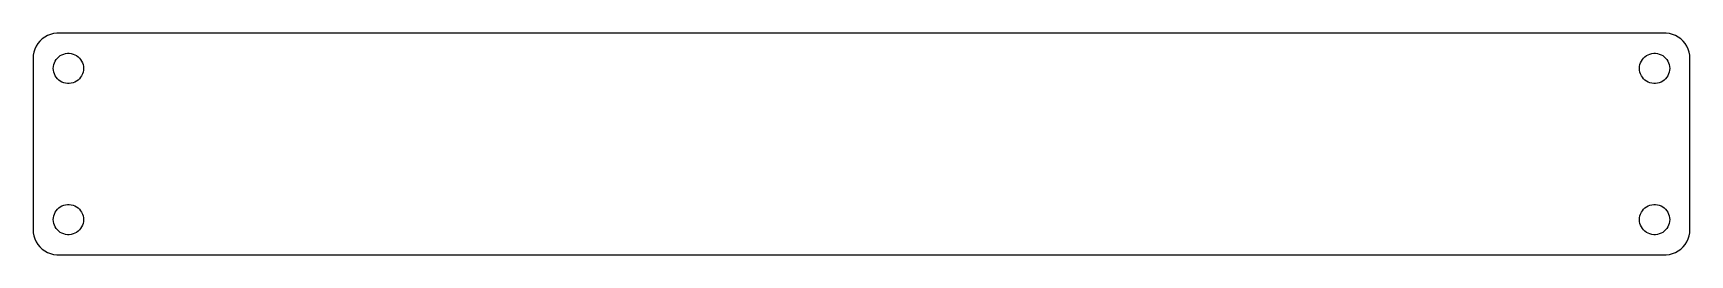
# Model space of a CAD drawing. Header units: metres. Extents: x -164 to 164, y -22 to 22.
import ezdxf

# ---------------------------------------------------------------- set-up
doc = ezdxf.new("R2010")
doc.units = ezdxf.units.M

msp = doc.modelspace()

# ---------------------------------------------------------------- linework, layer by layer
for p, q in [((-163.545, 19.9389), (-163.882, 19.4088)), ((-163.145, 20.4227), (-163.545, 19.9389)), ((-162.687, 20.8526), (-163.145, 20.4227)), ((-162.179, 21.2216), (-162.687, 20.8526)), ((-161.629, 21.5241), (-162.179, 21.2216)), ((-161.045, 21.7553), (-161.629, 21.5241)), ((-160.437, 21.9114), (-161.045, 21.7553)), ((-159.814, 21.9901), (-160.437, 21.9114)), ((159.814, 21.9901), (-159.814, 21.9901)), ((160.437, 21.9114), (159.814, 21.9901)), ((161.045, 21.7553), (160.437, 21.9114)), ((161.629, 21.5241), (161.045, 21.7553)), ((162.179, 21.2216), (161.629, 21.5241)), ((162.687, 20.8526), (162.179, 21.2216)), ((163.145, 20.4227), (162.687, 20.8526)), ((163.545, 19.9389), (163.145, 20.4227)), ((163.882, 19.4088), (163.545, 19.9389)), ((-164.461, 17.6267), (-164.5, 17)), ((-164.5, 17), (-164.5, -17)), ((-164.343, 18.2434), (-164.461, 17.6267)), ((-164.149, 18.8406), (-164.343, 18.2434)), ((-163.882, 19.4088), (-164.149, 18.8406)), ((-160.129, 16.4453), (-159.927, 16.7634)), ((-159.927, 16.7634), (-159.687, 17.0536)), ((-159.687, 17.0536), (-159.412, 17.3115)), ((-159.412, 17.3115), (-159.107, 17.533)), ((-159.107, 17.533), (-158.777, 17.7145)), ((-158.777, 17.7145), (-158.427, 17.8532)), ((-158.427, 17.8532), (-158.062, 17.9469)), ((-158.062, 17.9469), (-157.688, 17.9941)), ((-157.688, 17.9941), (-157.312, 17.9941)), ((-157.312, 17.9941), (-156.938, 17.9469)), ((-156.938, 17.9469), (-156.573, 17.8532)), ((-156.573, 17.8532), (-156.223, 17.7145)), ((-156.223, 17.7145), (-155.893, 17.533)), ((-155.893, 17.533), (-155.588, 17.3115)), ((-155.588, 17.3115), (-155.313, 17.0536)), ((-155.313, 17.0536), (-155.073, 16.7634)), ((-155.073, 16.7634), (-154.871, 16.4453)), ((154.871, 16.4453), (155.073, 16.7634)), ((155.073, 16.7634), (155.313, 17.0536)), ((155.313, 17.0536), (155.588, 17.3115)), ((155.588, 17.3115), (155.893, 17.533)), ((155.893, 17.533), (156.223, 17.7145)), ((156.223, 17.7145), (156.573, 17.8532)), ((156.573, 17.8532), (156.938, 17.9469)), ((156.938, 17.9469), (157.312, 17.9941)), ((157.312, 17.9941), (157.688, 17.9941)), ((157.688, 17.9941), (158.062, 17.9469)), ((158.062, 17.9469), (158.427, 17.8532)), ((158.427, 17.8532), (158.777, 17.7145)), ((158.777, 17.7145), (159.107, 17.533)), ((159.107, 17.533), (159.412, 17.3115)), ((159.412, 17.3115), (159.687, 17.0536)), ((159.687, 17.0536), (159.927, 16.7634)), ((159.927, 16.7634), (160.129, 16.4453)), ((164.149, 18.8406), (163.882, 19.4088)), ((164.343, 18.2434), (164.149, 18.8406)), ((164.461, 17.6267), (164.343, 18.2434)), ((164.5, 17), (164.461, 17.6267)), ((164.5, -17), (164.5, 17)), ((-160.5, 15), (-160.476, 15.376)), ((-160.476, 14.624), (-160.5, 15)), ((-160.476, 15.376), (-160.406, 15.7461)), ((-160.406, 14.2539), (-160.476, 14.624)), ((-160.406, 15.7461), (-160.289, 16.1044)), ((-160.289, 13.8956), (-160.406, 14.2539)), ((-160.289, 16.1044), (-160.129, 16.4453)), ((-160.129, 13.5547), (-160.289, 13.8956)), ((-159.927, 13.2366), (-160.129, 13.5547)), ((-159.687, 12.9464), (-159.927, 13.2366)), ((-155.073, 13.2366), (-155.313, 12.9464)), ((-154.871, 13.5547), (-155.073, 13.2366)), ((-154.871, 16.4453), (-154.711, 16.1044)), ((-154.711, 13.8956), (-154.871, 13.5547)), ((-154.711, 16.1044), (-154.594, 15.7461)), ((-154.594, 14.2539), (-154.711, 13.8956)), ((-154.594, 15.7461), (-154.524, 15.376)), ((-154.524, 14.624), (-154.594, 14.2539)), ((-154.524, 15.376), (-154.5, 15)), ((-154.5, 15), (-154.524, 14.624)), ((154.5, 15), (154.524, 15.376)), ((154.524, 14.624), (154.5, 15)), ((154.524, 15.376), (154.594, 15.7461)), ((154.594, 14.2539), (154.524, 14.624)), ((154.594, 15.7461), (154.711, 16.1044)), ((154.711, 13.8956), (154.594, 14.2539)), ((154.711, 16.1044), (154.871, 16.4453)), ((154.871, 13.5547), (154.711, 13.8956)), ((155.073, 13.2366), (154.871, 13.5547)), ((155.313, 12.9464), (155.073, 13.2366)), ((159.927, 13.2366), (159.687, 12.9464)), ((160.129, 13.5547), (159.927, 13.2366)), ((160.129, 16.4453), (160.289, 16.1044)), ((160.289, 13.8956), (160.129, 13.5547)), ((160.289, 16.1044), (160.406, 15.7461)), ((160.406, 14.2539), (160.289, 13.8956)), ((160.406, 15.7461), (160.476, 15.376)), ((160.476, 14.624), (160.406, 14.2539)), ((160.476, 15.376), (160.5, 15)), ((160.5, 15), (160.476, 14.624)), ((-159.412, 12.6884), (-159.687, 12.9464)), ((-159.107, 12.467), (-159.412, 12.6884)), ((-158.777, 12.2855), (-159.107, 12.467)), ((-158.427, 12.1468), (-158.777, 12.2855)), ((-158.062, 12.0531), (-158.427, 12.1468)), ((-157.688, 12.0059), (-158.062, 12.0531)), ((-157.312, 12.0059), (-157.688, 12.0059)), ((-156.938, 12.0531), (-157.312, 12.0059)), ((-156.573, 12.1468), (-156.938, 12.0531)), ((-156.223, 12.2855), (-156.573, 12.1468)), ((-155.893, 12.467), (-156.223, 12.2855)), ((-155.588, 12.6884), (-155.893, 12.467)), ((-155.313, 12.9464), (-155.588, 12.6884)), ((155.588, 12.6884), (155.313, 12.9464)), ((155.893, 12.467), (155.588, 12.6884)), ((156.223, 12.2855), (155.893, 12.467)), ((156.573, 12.1468), (156.223, 12.2855)), ((156.938, 12.0531), (156.573, 12.1468)), ((157.312, 12.0059), (156.938, 12.0531)), ((157.688, 12.0059), (157.312, 12.0059)), ((158.062, 12.0531), (157.688, 12.0059)), ((158.427, 12.1468), (158.062, 12.0531)), ((158.777, 12.2855), (158.427, 12.1468)), ((159.107, 12.467), (158.777, 12.2855)), ((159.412, 12.6884), (159.107, 12.467)), ((159.687, 12.9464), (159.412, 12.6884)), ((-159.927, -13.2366), (-159.687, -12.9464)), ((-159.687, -12.9464), (-159.412, -12.6884)), ((-159.412, -12.6884), (-159.107, -12.467)), ((-159.107, -12.467), (-158.777, -12.2855)), ((-158.777, -12.2855), (-158.427, -12.1468)), ((-158.427, -12.1468), (-158.062, -12.0531)), ((-158.062, -12.0531), (-157.688, -12.0059)), ((-157.688, -12.0059), (-157.312, -12.0059)), ((-157.312, -12.0059), (-156.938, -12.0531)), ((-156.938, -12.0531), (-156.573, -12.1468)), ((-156.573, -12.1468), (-156.223, -12.2855)), ((-156.223, -12.2855), (-155.893, -12.467)), ((-155.893, -12.467), (-155.588, -12.6884)), ((-155.588, -12.6884), (-155.313, -12.9464)), ((-155.313, -12.9464), (-155.073, -13.2366)), ((155.073, -13.2366), (155.313, -12.9464)), ((155.313, -12.9464), (155.588, -12.6884)), ((155.588, -12.6884), (155.893, -12.467)), ((155.893, -12.467), (156.223, -12.2855)), ((156.223, -12.2855), (156.573, -12.1468)), ((156.573, -12.1468), (156.938, -12.0531)), ((156.938, -12.0531), (157.312, -12.0059)), ((157.312, -12.0059), (157.688, -12.0059)), ((157.688, -12.0059), (158.062, -12.0531)), ((158.062, -12.0531), (158.427, -12.1468)), ((158.427, -12.1468), (158.777, -12.2855)), ((158.777, -12.2855), (159.107, -12.467)), ((159.107, -12.467), (159.412, -12.6884)), ((159.412, -12.6884), (159.687, -12.9464)), ((159.687, -12.9464), (159.927, -13.2366)), ((-160.5, -15), (-160.476, -14.624)), ((-160.476, -15.376), (-160.5, -15)), ((-160.476, -14.624), (-160.406, -14.2539)), ((-160.406, -15.7461), (-160.476, -15.376)), ((-160.406, -14.2539), (-160.289, -13.8956)), ((-160.289, -16.1044), (-160.406, -15.7461)), ((-160.289, -13.8956), (-160.129, -13.5547)), ((-160.129, -16.4453), (-160.289, -16.1044)), ((-160.129, -13.5547), (-159.927, -13.2366)), ((-159.927, -16.7634), (-160.129, -16.4453)), ((-155.073, -13.2366), (-154.871, -13.5547)), ((-154.871, -16.4453), (-155.073, -16.7634)), ((-154.871, -13.5547), (-154.711, -13.8956)), ((-154.711, -16.1044), (-154.871, -16.4453)), ((-154.711, -13.8956), (-154.594, -14.2539)), ((-154.594, -15.7461), (-154.711, -16.1044)), ((-154.594, -14.2539), (-154.524, -14.624)), ((-154.524, -15.376), (-154.594, -15.7461)), ((-154.524, -14.624), (-154.5, -15)), ((-154.5, -15), (-154.524, -15.376)), ((154.5, -15), (154.524, -14.624)), ((154.524, -15.376), (154.5, -15)), ((154.524, -14.624), (154.594, -14.2539)), ((154.594, -15.7461), (154.524, -15.376)), ((154.594, -14.2539), (154.711, -13.8956)), ((154.711, -16.1044), (154.594, -15.7461)), ((154.711, -13.8956), (154.871, -13.5547)), ((154.871, -16.4453), (154.711, -16.1044)), ((154.871, -13.5547), (155.073, -13.2366)), ((155.073, -16.7634), (154.871, -16.4453)), ((159.927, -13.2366), (160.129, -13.5547)), ((160.129, -16.4453), (159.927, -16.7634)), ((160.129, -13.5547), (160.289, -13.8956)), ((160.289, -16.1044), (160.129, -16.4453)), ((160.289, -13.8956), (160.406, -14.2539)), ((160.406, -15.7461), (160.289, -16.1044)), ((160.406, -14.2539), (160.476, -14.624)), ((160.476, -15.376), (160.406, -15.7461)), ((160.476, -14.624), (160.5, -15)), ((160.5, -15), (160.476, -15.376)), ((-164.5, -17), (-164.461, -17.6267)), ((-164.461, -17.6267), (-164.343, -18.2434)), ((-164.343, -18.2434), (-164.149, -18.8406)), ((-164.149, -18.8406), (-163.882, -19.4088)), ((-163.882, -19.4088), (-163.545, -19.9389)), ((-159.687, -17.0536), (-159.927, -16.7634)), ((-159.412, -17.3115), (-159.687, -17.0536)), ((-159.107, -17.533), (-159.412, -17.3115)), ((-158.777, -17.7145), (-159.107, -17.533)), ((-158.427, -17.8532), (-158.777, -17.7145)), ((-158.062, -17.9469), (-158.427, -17.8532)), ((-157.688, -17.9941), (-158.062, -17.9469)), ((-157.312, -17.9941), (-157.688, -17.9941)), ((-156.938, -17.9469), (-157.312, -17.9941)), ((-156.573, -17.8532), (-156.938, -17.9469)), ((-156.223, -17.7145), (-156.573, -17.8532)), ((-155.893, -17.533), (-156.223, -17.7145)), ((-155.588, -17.3115), (-155.893, -17.533)), ((-155.313, -17.0536), (-155.588, -17.3115)), ((-155.073, -16.7634), (-155.313, -17.0536)), ((155.313, -17.0536), (155.073, -16.7634)), ((155.588, -17.3115), (155.313, -17.0536)), ((155.893, -17.533), (155.588, -17.3115)), ((156.223, -17.7145), (155.893, -17.533)), ((156.573, -17.8532), (156.223, -17.7145)), ((156.938, -17.9469), (156.573, -17.8532)), ((157.312, -17.9941), (156.938, -17.9469)), ((157.688, -17.9941), (157.312, -17.9941)), ((158.062, -17.9469), (157.688, -17.9941)), ((158.427, -17.8532), (158.062, -17.9469)), ((158.777, -17.7145), (158.427, -17.8532)), ((159.107, -17.533), (158.777, -17.7145)), ((159.412, -17.3115), (159.107, -17.533)), ((159.687, -17.0536), (159.412, -17.3115)), ((159.927, -16.7634), (159.687, -17.0536)), ((163.545, -19.9389), (163.882, -19.4088)), ((163.882, -19.4088), (164.149, -18.8406)), ((164.149, -18.8406), (164.343, -18.2434)), ((164.343, -18.2434), (164.461, -17.6267)), ((164.461, -17.6267), (164.5, -17)), ((-163.545, -19.9389), (-163.145, -20.4227)), ((-163.145, -20.4227), (-162.687, -20.8526)), ((-162.687, -20.8526), (-162.179, -21.2216)), ((-162.179, -21.2216), (-161.629, -21.5241)), ((-161.629, -21.5241), (-161.045, -21.7553)), ((-161.045, -21.7553), (-160.437, -21.9114)), ((-160.437, -21.9114), (-159.814, -21.9901)), ((-159.814, -21.9901), (159.814, -21.9901)), ((159.814, -21.9901), (160.437, -21.9114)), ((160.437, -21.9114), (161.045, -21.7553)), ((161.045, -21.7553), (161.629, -21.5241)), ((161.629, -21.5241), (162.179, -21.2216)), ((162.179, -21.2216), (162.687, -20.8526)), ((162.687, -20.8526), (163.145, -20.4227)), ((163.145, -20.4227), (163.545, -19.9389))]:
    msp.add_line(p, q)

doc.saveas('drawing.dxf')
